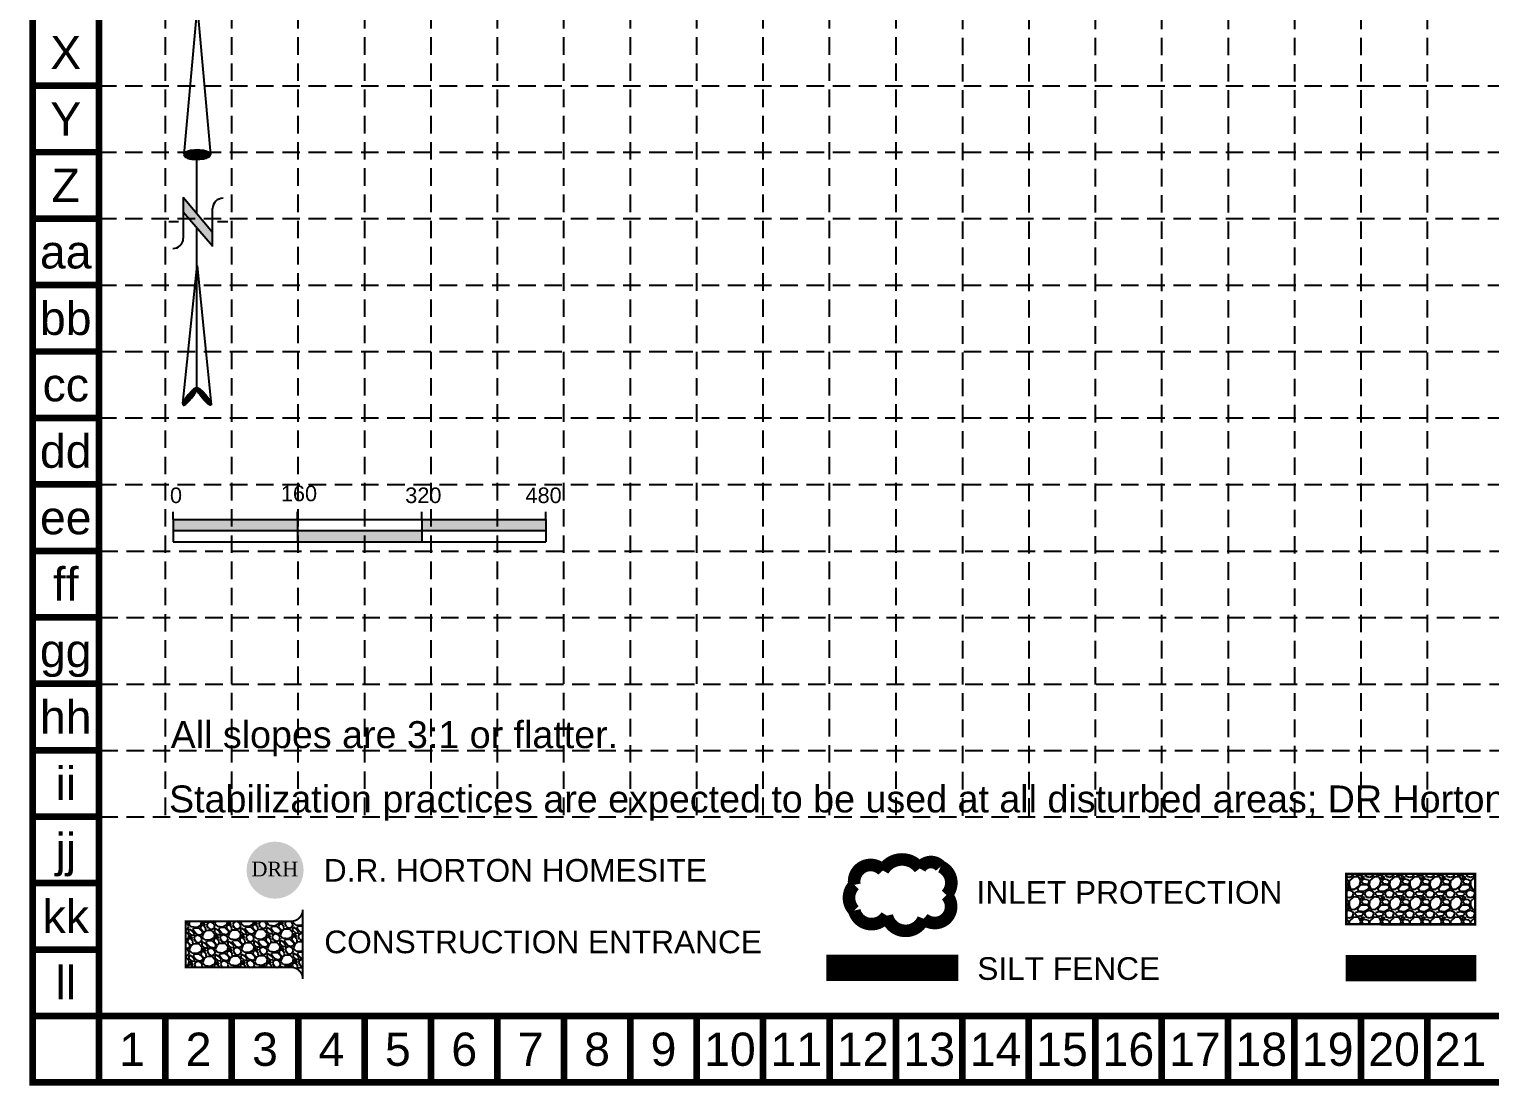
# Model space of a CAD drawing. Header units: feet. Extents: x 6037 to 11520, y 4436 to 7866.
# Drawn here: x 6037 to 7918, y 4436 to 5796 of the extents above; entities that cross this region are included whole.
import ezdxf
from ezdxf.enums import TextEntityAlignment as Align

# ---------------------------------------------------------------- set-up
doc = ezdxf.new("R2010")
doc.units = ezdxf.units.FT
doc.header["$LTSCALE"] = 0.4
doc.header["$MEASUREMENT"] = 0
for name, pattern in [('ACAD_ISO02W100', [15, 12, -3]), ('DASHED2', [0.375, 0.25, -0.125]), ('HIDDEN', [0.375, 0.25, -0.125])]:
    doc.linetypes.add(name, pattern=pattern)
for name, color, linetype in [('1 DR HORTON LOT', 7, 'Continuous'), ('BASE', 7, 'Continuous'), ('grid', 254, 'HIDDEN'), ('LEGEND', 7, 'Continuous'), ('NARROW', 7, 'Continuous')]:
    doc.layers.add(name, color=color, linetype=linetype)
doc.styles.add('DRHorton', font='dutcheb.ttf')
doc.styles.add("L200'", font='ARIAL.TTF', dxfattribs={"height": 0.001968503937008})
doc.styles.get("Standard").update_dxf_attribs({"font": 'ARIAL.TTF'})

# ---------------------------------------------------------------- blocks, each defined once
blk = doc.blocks.new('North Arrow')
at = {"layer": 'NARROW'}
for p, q in [((32.43254981860446, 3.058265073213988), (32.43254981860446, 4.631385762768332)), ((28.76667448424996, -2.091662794246076), (34.01874137947743, 2.319861484284047)), ((36.17825519122562, 2.333068732823449), (30.46489879658111, 2.333068732823449)), ((36.15693846157228, 2.319861484284047), (31.03953994826952, -2.091662794246076)), ((0, 0), (22.36344290151465, 2.002084736559482)), ((0, 0), (22.3340256442134, -2.022002755547874)), ((39.10239171702415, 0.006637234364461619), (59.96415737125062, 2.108618273159664)), ((21.65859055236069, -0.04755806894536363), (21.65587945617517, -0.04755806894536363)), ((31.2002493849468, -0.04755806894536363), (21.65859055236069, -0.04755806894536363)), ((28.76667448424996, -2.091662794246076), (34.95439482978327, -2.091662794246076)), ((57.4539157862273, -0.04755806894536363), (33.41071549255503, -0.04755806894536363)), ((59.8310793026576, -2.141789640390925), (39.04486644576536, -0.007715046158409677)), ((57.69334596529006, -0.02703537367779063), (57.76929195033517, -0.01344045038422337)), ((57.76514189648879, -0.05039075473177945), (57.69334596529006, -0.02703537367779063)), ((32.43254981860446, -4.261561808689294), (32.43254981860446, -2.800806882678444))]:
    blk.add_line(p, q, dxfattribs=at)
blk.add_lwpolyline([(22.36469003275943, -2.029144276148145), (22.58571216360451, -1.926685835660464, 0.09157658552841703), (22.86600292222374, -1.437143250313966, 0.04830551554414139), (23.03449076013294, -0.7510674610057322), (23.07365352004581, -0.007926344824227272), (23.0138871940153, 0.8191116749912908, 0.04830551554426889), (22.86600292222374, 1.421290560665511, 0.0915765855283463), (22.58571216360451, 1.91083314601201), (22.36469003275943, 2.01329158649969), (22.14366790191434, 1.91083314601201, 0.09157658552851158), (21.86337714329511, 1.421290560665511, 0.04830551554418233), (21.71549287155813, 0.8191116749912908), (21.65572654552761, -0.007926344824227272), (21.71549287155813, -0.8349643646397453, 0.04830551554422624), (21.86337714329511, -1.437143250313966, 0.09157658552816902), (22.14366790191434, -1.926685835660464)], format="xyb", close=True, dxfattribs=at)
for points in [[(57.45558378554506, -0.03134526075882604), (57.43996657389744, 0.0836624617477355, -0.06681784727068599), (57.67471216397553, 0.4712181194372533, -0.03073031192727785), (58.00862399094058, 0.8372912985578296), (58.52165351551321, 1.292257312707079), (59.07299621394941, 1.699951556056476, -0.03073031192742202), (59.50028108291463, 1.950818694931513, -0.06681784727061153), (59.92804734067704, 2.100220530974184), (60.03732810972451, 2.061125939999329)], [(60.03732810972451, 2.061125939999329), (60.05294532137214, 1.946118217492767, -0.06681784727066456), (59.81819973129404, 1.558562559803249, -0.03073031192683177), (59.43379851860755, 1.137137013811298), (58.97125837981093, 0.7375233665334235), (58.41991568137473, 0.3298291232385964, -0.03073031192764033), (57.99263081235495, 0.07896198436355917, -0.03669233332525137), (57.76236303227506, -0.01733721801429056)], [(57.45558378554506, -0.03527464659782709), (57.43996657389744, -0.150282369049819, 0.06681784727068599), (57.67471216397553, -0.5378380267393368, 0.03073031192727785), (58.00862399094058, -0.903911205859913), (58.52165351551321, -1.358877220063732), (59.07299621394941, -1.766571463358559, 0.03073031192742202), (59.50028108291463, -2.017438602233597, 0.06681784727061153), (59.92804734067704, -2.166840438276267), (60.03732810972451, -2.127745847301412)], [(60.03732810972451, -2.127745847301412), (60.05294532137214, -2.012738124794851, 0.06681784727066456), (59.81819973129404, -1.625182467105333, 0.03073031192683177), (59.43379851860755, -1.203756921113381), (58.97125837981093, -0.804143273835507), (58.41991568137473, -0.3964490305406798, 0.03073031192764033), (57.99263081235495, -0.1455818916656426, 0.03669233332525137), (57.76236303227506, -0.04928268934236257)]]:
    blk.add_lwpolyline(points, format="xyb", dxfattribs=at)
for centre, start, end in [((30.46491631666868, 3.862994872579293), 178.8769027564139, 270), ((34.95439482978327, -3.621588933947351), 358.8769027564139, 90)]:
    blk.add_arc(centre, 1.529926139739004, start, end, dxfattribs=at)
for points in [[(31.04573626156707, -2.092600781761575), (36.15173163068903, 2.358604768796795), (28.74698772917327, -2.064361571265181), (34.01267678058502, 2.358604768796795)], [(23.02743242273209, -0.7618279882990464), (21.67003612299595, -0.04525802260104683), (23.06525461068304, -0.04525802260104683), (21.71626324154204, 0.8195677980802429)], [(23.06525461068304, -0.04525802260104683), (21.71626324154204, 0.8195677980802429), (23.01902749208239, 0.7489697719211108), (21.85494459723486, 1.41965102062386)], [(23.01902749208239, 0.7489697719211108), (21.85494459723486, 1.41965102062386), (22.86773874044229, 1.437300527177285), (22.14491470462235, 1.910307302568981)], [(22.86773874044229, 1.437300527177285), (22.14491470462235, 1.910307302568981), (22.58617356370451, 1.910307302568981), (22.35503797086494, 2.002084736559482)], [(57.44388876337325, 0.08001449623407098), (57.69525844847522, -0.01106567331589758), (57.49810575425727, 0.2124947428819723), (57.77083364797363, -0.01106567331589758)], [(57.450460519849, -0.04004572727353661), (57.68868669199946, -0.016585683588346), (57.44388876337325, 0.08001449623407098), (57.69525844847522, -0.01106567331589758)], [(57.49810575425727, 0.2124947428819723), (57.77083364797363, -0.01106567331589758), (57.59996797960412, 0.3891350717640307), (57.940056377156, 0.06345446541672572)], [(57.59996797960412, 0.3891350717640307), (57.940056377156, 0.06345446541672572), (57.68211493557828, 0.4981552747267415), (58.06984856753843, 0.1324545938769006)], [(57.68211493557828, 0.4981552747267415), (58.06984856753843, 0.1324545938769006), (57.83819415180915, 0.663755583063903), (58.29493122679196, 0.2580348277115263)], [(57.83819415180915, 0.663755583063903), (58.29493122679196, 0.2580348277115263), (58.02877508955135, 0.8569559427633067), (58.51837094691291, 0.405695102581376)], [(58.02877508955135, 0.8569559427633067), (58.51837094691291, 0.405695102581376), (58.26042950528063, 1.069476338470849), (58.73031009321494, 0.5657754006460891)], [(58.26042950528063, 1.069476338470849), (58.73031009321494, 0.5657754006460891), (58.51837094691291, 1.297176762400341), (59.04904028220699, 0.8114158579883224)], [(58.51837094691291, 1.297176762400341), (59.04904028220699, 0.8114158579883224), (58.69580837170361, 1.422756996180397), (59.26097942850902, 0.9949561996836565)], [(59.26426530671961, 0.9963362022790534), (58.69416543257103, 1.419996991044172), (59.44663154890804, 1.149516487475921), (59.00303798687673, 1.64907741756906)], [(59.44663154890804, 1.149516487475921), (59.00303798687673, 1.64907741756906), (59.61749721722299, 1.335816834307479), (59.27576588053853, 1.822957741314895)], [(59.61749721722299, 1.335816834307479), (59.27576588053853, 1.822957741314895), (59.80972109409777, 1.551097235151246), (59.4926338442383, 1.954057985367399)], [(59.80972109409777, 1.551097235151246), (59.4926338442383, 1.954057985367399), (59.93129858887187, 1.730497569169529), (59.69471535579942, 2.039618144699489)], [(59.93129858887187, 1.730497569169529), (59.69471535579942, 2.039618144699489), (60.05287608364597, 1.941637962281675), (59.93129858887187, 2.103098262887215)], [(60.05287608364597, 1.941637962281675), (59.93129858887187, 2.103098262887215), (60.03644669248388, 2.064458190925507)], [(22.86773874044229, -1.439569039612252), (21.72466817219174, -0.8747848301754857), (23.02743242273209, -0.7618279882990464), (21.67003612299595, -0.04525802260104683)], [(22.5777686330548, -1.930225321557373), (21.86334952788457, -1.446628842222708), (22.86773874044229, -1.439569039612252), (21.72466817219174, -0.8747848301754857)], [(22.36344290151465, -2.014942952937417), (22.14491470462235, -1.930225321557373), (22.5777686330548, -1.930225321557373), (21.86334952788457, -1.446628842222708)], [(57.4373170068975, -0.1421659174229717), (57.68868669199946, -0.02210569386079442), (57.450460519849, -0.04004572727353661), (57.68868669199946, -0.016585683588346)], [(57.45703227632475, -0.1932260124704044), (57.69525844847522, -0.02762570418781252), (57.4373170068975, -0.1421659174229717), (57.68868669199946, -0.02210569386079442)], [(57.52603571929285, -0.3257062591183058), (57.76426189149788, -0.05108574781843345), (57.45703227632475, -0.1932260124704044), (57.69525844847522, -0.02762570418781252)], [(57.63446970111545, -0.4802665469105705), (57.90062583830149, -0.1021458429204358), (57.52603571929285, -0.3257062591183058), (57.76426189149788, -0.05108574781843345)], [(57.78397716092513, -0.6624268860650773), (58.09120677609826, -0.2001260253382497), (57.63446970111545, -0.4802665469105705), (57.90062583830149, -0.1021458429204358)], [(57.97455809866733, -0.8735672791772231), (58.33600470472447, -0.3477863002626691), (57.78397716092513, -0.6624268860650773), (58.09120677609826, -0.2001260253382497)], [(58.24071423585337, -1.113687726247008), (58.61366141578401, -0.5423666625029), (57.97455809866733, -0.8735672791772231), (58.33600470472447, -0.3477863002626691)], [(58.61366141578401, -1.433848322321865), (58.92746278743289, -0.771447089027788), (58.24071423585337, -1.113687726247008), (58.61366141578401, -0.5423666625029)], [(58.91431927448139, -1.64498871543401), (59.20019068109468, -1.004667523229728), (58.61366141578401, -1.433848322321865), (58.92746278743289, -0.771447089027788)], [(59.11804372517508, -1.794028992899257), (59.56985198281473, -1.35518817585762), (58.91760515269198, -1.651888728247286), (59.20019068109468, -1.011567536097573)], [(59.34805520177179, -1.927889242142555), (59.81300697236293, -1.62152867174882), (59.11804372517508, -1.794028992899257), (59.56985198281473, -1.35518817585762)], [(59.53699320043597, -1.324828119304584), (59.41377276652929, -1.18406785724801), (59.20840537670301, -1.014327541233797)], [(59.58299549571166, -2.052089473381784), (59.92801271066128, -1.787128980031412), (59.34805520177179, -1.927889242142555), (59.81300697236293, -1.62152867174882)], [(59.78343406819477, -2.12522960951901), (60.04630432717022, -2.007929391147627), (59.58299549571166, -2.052089473381784), (59.92801271066128, -1.787128980031412)], [(59.92308389326354, -2.166629686616943), (60.03808963156189, -2.132129622386856), (59.78343406819477, -2.12522960951901), (60.04630432717022, -2.007929391147627)]]:
    blk.add_solid(points, dxfattribs=at)
blk = doc.blocks.new('A$C539D6E50')
h = blk.add_hatch(color=7)
h.paths.add_polyline_path([(164.5551490468497, 14.41501616271398), (164.5551490468497, 28.83003522878699), (4.555149046849692, 28.83003522878699), (4.555149046849692, 14.41501616271398)])
h.paths.add_polyline_path([(164.5551490468497, 14.41501616271398), (164.5551490468497, -2.903359018091578e-06), (324.5551490469079, -2.903359018091578e-06), (324.5551490469078, 14.41501616271398)])
h.paths.add_polyline_path([(324.5551490469078, 28.83003522878698), (324.5551490469079, 14.41501616271398), (484.5551490468497, 14.41501616271398), (484.5551490468497, 28.83003522878698)])
at = {"color": 7}
for p, q in [((4.555149046849692, 28.83003522878698), (4.555149046849692, 38.4300352287637)), ((164.5551490468497, 28.83003522878698), (164.5551490468497, 38.4300352287637)), ((324.5551490469079, 28.83003522878698), (324.5551490469079, 38.4300352287637)), ((484.5551490468497, 28.83003522878698), (484.5551490468497, 38.4300352287637)), ((4.555149046849692, 28.83003522878698), (164.5551490468497, 28.83003522878698)), ((4.555149046849692, 28.83003522878698), (4.555149046849692, -2.903359018091578e-06)), ((164.5551490468497, 28.83003522878698), (484.5551490468497, 28.83003522878698)), ((164.5551490468497, 28.83003522878698), (164.5551490468497, -2.903359018091578e-06)), ((324.5551490469079, 28.83003522878698), (324.5551490469079, -2.903359018091578e-06)), ((484.5551490468497, 28.83003522878698), (484.5551490468497, -2.903359018091578e-06)), ((4.555149046849692, 14.41501616271398), (484.5551490468497, 14.41501616271398)), ((4.555149046849692, -2.903359018091578e-06), (164.5551490468497, -2.903359018091578e-06)), ((164.5551490468497, -2.903359018091578e-06), (484.5551490468497, -2.903359018091578e-06))]:
    blk.add_line(p, q, dxfattribs=at)
for s, p in [('0', (0.3107808891509194, 49.87816730797476)), ('160', (143.1355331453742, 52.21970429642079)), ('320', (303.277684131499, 49.87816730797476)), ('480', (458.1422044702122, 49.87825102397892))]:
    blk.add_text(s, height=20, dxfattribs=at).set_placement(p)
blk = doc.blocks.new('DRHorton')
h = blk.add_hatch(color=1)
h.paths.add_polyline_path([(78.69822540696084, 25.78470422915278, 1), (40.43404856909645, 25.78470422915278, 1)])
h.paths.add_polyline_path([(42.32948281545312, 17.90510793809595), (76.50029822822269, 17.90510793809595), (76.50029822822269, 34.86907338622756), (42.32948281545312, 34.86907338622756)], flags=24)
at = {"layer": 'BASE', "color": 176, "style": 'DRHorton'}
blk.add_text('DRH', height=9.814143575853077, dxfattribs=at).set_placement((59.39083912051757, 21.64263810623019), align=Align.CENTER)

msp = doc.modelspace()

# ---------------------------------------------------------------- hatches: boundary and pattern name
at = {"layer": 'LEGEND', "linetype": 'ACAD_ISO02W100'}
h = msp.add_hatch(dxfattribs=at)
h.set_pattern_fill('GRAVEL', color=240, scale=26.06458672121233, style=0)
h.set_pattern_definition([(228.0128, (5878.594183998935, 3327.786415226878), (-208.5166476916317, -234.5813154593494), [3.506625239125021, -347.1565242234585]), (184.9697, (5876.248371194023, 3325.179956554672), (312.7750680619205, 26.06436014194376), [6.017479007152847, -595.7302392560247]), (132.5103999999999, (5870.253516248149, 3324.658664820305), (260.6456252896689, -286.7106800142036), [4.243001943172714, -420.057713665833]), (267.2737, (5860.088327426877, 3318.142518139926), (26.06448292491734, 521.291742112608), [5.479766583094237, -542.4967874679827]), (292.8337, (5859.827681559665, 3312.668954928469), (-130.323191787187, 312.7749471290185), [5.373344875511531, -531.9618724840699]), (357.2737, (5861.912848497356, 3307.716683451471), (-521.2917421126081, 26.06448292491736), [5.479766583094238, -542.4967874679828]), (37.6942, (5867.386411708814, 3307.456037584242), (-338.8398188362569, -260.6456171265978), [7.246710981511939, -717.4238137487741]), (72.2553, (5873.120620787478, 3311.887017326872), (182.4523875739548, 573.420809635478), [6.841641239277589, -677.3227172697617]), (121.4296, (5875.205787725178, 3318.403164007156), (-208.5169083901026, 338.8394980039903), [5.498324568839743, -544.3347318006291]), (175.2364, (5872.338683185841, 3323.094789617017), (286.7104785987645, -26.06436602352745), [6.277186549242957, -307.582010589971]), (222.3974, (5866.083182372751, 3323.616081351477), (-312.7752322572337, -286.7102475543059), [8.117763405148136, -803.6591765951603]), (138.8141, (5885.892268280878, 3317.88187227279), (-182.4521838557594, 156.3874503006632), [2.770691633051593, -274.2996445785101]), (171.4692, (5883.807101343178, 3319.706393343214), (338.8395826701754, -52.12937961434272), [5.271223824737774, -521.8524097492012]), (225, (5878.594183998935, 3320.488330944904), (-2.893750430522904e-15, -26.06459478687137), [3.68607991870057, -33.17479746206531]), (203.1986, (5876.769662928448, 3323.616081351477), (130.3229265860103, 52.12920798490536), [1.985026795514089, -196.5169490120533]), (291.8014, (5874.945141857966, 3322.834143749787), (-26.06458438844873, 78.19376727954985), [2.807234183634731, -137.5548659669027]), (30.9638, (5875.987725326811, 3320.227685077674), (78.19370861539099, 52.12923817488745), [4.559452090554909, -147.4219019806701]), (161.5651, (5879.897413334996, 3322.573497882558), (52.12918476991059, -26.06454510187211), [3.296935638952871, -79.12653352862905]), (16.38950000000001, (5859.827681559665, 3322.834143749787), (260.6459245128225, 78.19357014805526), [4.618644766998823, -457.247004839286]), (70.3462, (5864.25866130227, 3324.137373085845), (-104.258223009558, -286.7105095970291), [3.874787526562145, -383.6031571274639]), (293.1986, (5879.897413334996, 3327.786415226878), (-52.12920798490536, 130.3229265860103), [3.970027526441457, -194.5319482811259]), (343.6105, (5881.461288538271, 3324.137373085845), (-260.6459245128225, 78.1935701480553), [4.618644766998782, -457.2470048392807]), (339.444, (5859.827681559665, 3306.674099982645), (-130.3229816832976, 52.12906909080783), [4.453916578920762, -218.2420166254642]), (294.7751, (5863.998015435057, 3305.110224779358), (-130.322730021965, 286.710543122158), [3.731875397569697, -369.4562117157224]), (66.80140000000002, (5880.158059202208, 3301.721828505554), (52.12920798490541, 130.3229265860103), [3.970027526441456, -194.5319482811259]), (17.35400000000001, (5881.721934405483, 3305.370870646589), (-338.8396800026848, -104.2582035885053), [4.369232736663542, -432.5528680232883]), (69.444, (5867.386411708814, 3301.721828505554), (-52.12906909080792, -130.3229816832975), [2.226958289460383, -220.4689749149247]), (101.3098999999995, (5878.594183998935, 3301.721828505554), (-26.06452500448315, 104.2583664914382), [1.329033276914612, -131.5747896416942]), (165.9638, (5878.333538131723, 3303.025057841611), (78.1937743946339, -26.06453608713605), [5.373344875511526, -102.0936829576526]), (186.009, (5873.120620787478, 3304.328287177668), (260.6458607195921, 26.0645689316586), [4.979639293087617, -492.9835862718326]), (303.6901, (5875.987725326811, 3317.88187227279), (-26.06462150459073, 52.12916191591269), [3.759086826106685, -90.21810989114717]), (353.1572, (5878.07289226451, 3314.754121866216), (443.09795772207, -52.12938190502818), [6.562906548880938, -649.7266275619836]), (60.94540000000001, (5884.589038944816, 3313.972184264526), (-104.2583475937873, -182.4521170721362), [2.683505590469137, -265.6678353940462]), (90, (5885.892268280878, 3316.317997069503), (-26.06458672121233, 26.06458672121233), [1.563875203272739, -24.50071151793959]), (120.2564, (5872.599329053053, 3305.110224779358), (104.2582136114747, -182.4521710593249), [3.620996645657702, -358.4798147619282]), (48.01279999999999, (5870.774807982574, 3308.237975185932), (208.5166476916317, 234.5813154593494), [7.013250478250042, -343.6498989843334]), (0, (5875.466433592391, 3313.450892530159), (26.06458672121233, 26.06458672121233), [6.776792547515206, -19.28779417369712]), (325.3048, (5882.243226139908, 3313.450892530159), (-260.6457175750057, 182.4523314540076), [4.121176064837766, -407.9961176438982]), (254.0546, (5885.631622413665, 3311.105079725276), (-26.06458383576824, -104.2583501859853), [3.795055955781959, -185.9580024791832]), (207.646, (5884.589038944816, 3307.456037584242), (-495.2270384189032, -260.6460682526902), [6.179001251064204, -611.722140374238]), (175.4261, (5879.115475733361, 3304.588933044898), (-338.8396419279353, 26.06445121562455), [6.536972285093272, -647.1595524803927])])
h.paths.add_polyline_path([(7733.174502547179, 4644.113516702929), (7899.046187340353, 4643.81877054803), (7899.046187340353, 4708.980237350967), (7733.174502547179, 4708.730126119741)])
at = {"layer": 'LEGEND'}
h = msp.add_hatch(dxfattribs=at)
h.set_pattern_fill('GRAVEL', color=4, scale=23.71493281931272, angle=-43.93425516442545, style=0)
h.set_pattern_definition([(184.0785448355745, (-26909.36231725283, -9756.834358639942), (-284.7116062924136, -22.06840539254666), [3.190512201779054, -315.8612771345141]), (141.0354448355745, (-26912.5447551761, -9757.06128013198), (221.3899083844971, -180.3724715170595), [5.475019110129095, -542.0267258982506]), (88.57614483557452, (-26916.80177597668, -9753.618375927388), (-10.2165341297097, -352.3997614734062), [3.860506483790284, -382.1906161938943]), (223.3394448355745, (-26927.57573861804, -9751.47073813402), (346.1617447518192, 325.1056168620765), [4.985780046066667, -493.5921297008689]), (248.8994448355745, (-26931.20189860764, -9754.892573465666), (112.0601300798604, 287.2068993771826), [4.888951975365414, -484.0069095792949]), (313.3394448355745, (-26932.96195595811, -9759.453726254607), (-325.1056168620765, 346.1617447518192), [4.98578004606667, -493.5921297008691]), (353.7599448355745, (-26929.54012062643, -9763.079886244253), (-386.5557073714322, 43.12489972695869), [6.5934390568207, -652.7499448967274]), (28.32104483557454, (-26922.98575103673, -9763.796550508221), (481.5382330103255, 260.5361322681612), [6.22488528587576, -616.2638567360955]), (77.49534483557453, (-26917.50596432434, -9760.843389075482), (77.2803664417033, 353.6474084143929), [5.002665078233989, -495.2643881886191]), (131.3021448355745, (-26916.4227884904, -9755.95939042366), (171.4038199757403, -198.0739594053406), [5.711314700740719, -279.8543017616312]), (178.4631448355746, (-26920.19242151758, -9751.668824833821), (-385.9319392402894, 9.592693259869899), [7.385968396709316, -731.2114167176773]), (94.87984483557395, (-26910.83307352967, -9767.931167144117), (-20.82085629331516, 217.6472611740043), [2.520921073625756, -249.5722534609266]), (127.5349448355745, (-26911.04751910544, -9765.419372779248), (189.1052877292359, -248.0605642766552), [4.796036868579346, -474.8087883061307]), (181.0657448355745, (-26913.9694907474, -9761.616194962811), (-16.45419614372719, -17.07799215233718), [3.353789514239995, -30.18417677295844]), (159.2643448355745, (-26913.19044690188, -9758.415043165089), (118.2983336483472, -48.11495446031977), [1.806081853653218, -178.8014632084824]), (247.8671448355745, (-26914.87953171417, -9757.775589397494), (32.2845923090531, 67.68815484454606), [2.554169409438439, -125.1546567864758]), (347.0295448355745, (-26915.84183134465, -9760.14155572635), (84.14234979602026, -15.20652446531378), [4.148429483149556, -134.1322054694877]), (117.6308448355745, (-26911.79925611985, -9761.072665565978), (17.70181637880061, -49.98634885269603), [2.99972556724767, -71.99348475874257]), (332.4552448355745, (-26924.78476409738, -9748.23215858734), (220.1423594221081, -113.3081105919573), [4.202286095582215, -416.0273906346163]), (26.4119448355745, (-26921.05879677727, -9750.175471722792), (-249.3080030165831, -122.0412060078208), [3.525485627851849, -349.0223419944157]), (249.2643448355745, (-26908.50841790944, -9757.657068192515), (48.11495446031977, 118.2983336483472), [3.612139992373613, -176.9954050697619]), (299.6762448355745, (-26909.78732544467, -9761.035237817105), (-121.4174530182339, 215.7757827941236), [4.202286095582213, -416.0273906346162]), (295.5097448355746, (-26934.98636254961, -9758.820510445279), (-52.48164961058564, 116.426890972513), [4.052407720164158, -198.5680731477749]), (250.8408448355745, (-26933.24113611389, -9762.477860225612), (95.60635692964786, 270.1287407217388), [3.395456651203556, -336.1507064827412]), (22.86714483557454, (-26924.79182909276, -9774.899596970597), (116.4269471963195, 52.48152582804493), [3.61213999237362, -176.9954050697622]), (333.4197448355745, (-26921.46356313344, -9773.495930272318), (-287.8305375076471, 145.5926633185985), [3.975357903434211, -393.5593652680099]), (25.50974483557453, (-26933.16004265788, -9766.837043355175), (-116.426890972513, -52.48164961058557), [2.02620386008208, -200.5942770078571]), (57.37564483557452, (-26925.81650830483, -9773.912345507433), (48.73883015567278, 84.76611240800817), [1.209224424456756, -119.7136686049423]), (122.0295448355745, (-26925.16457862091, -9772.893904253597), (34.77981083967592, -66.44053583101741), [4.888951975365407, -92.89020610660685]), (142.0747448355744, (-26927.75746644181, -9768.749166699861), (187.2340442434079, -147.4639312097746), [4.530737915129696, -448.5424132946539]), (259.7558448355745, (-26917.32270853933, -9761.678574544341), (15.83036516920387, 50.61017919299706), [3.420215041066918, -82.08518470053885]), (309.2229448355745, (-26917.93097251617, -9765.044268252645), (257.4172522090037, -313.877347766976), [5.97127779430598, -591.1554818941811]), (17.01114483557456, (-26914.15510153084, -9769.670155621665), (-183.4912916265453, -53.72914998515819), [2.441594623345154, -241.7185791591548]), (46.06574483557452, (-26911.82032499279, -9768.955846356235), (-0.6237958155770351, 33.53217791956705), [1.422895969158763, -22.29203685015396]), (76.3221448355745, (-26927.60540044762, -9767.907743272724), (-46.86751762589631, -185.3626300885139), [3.294573326990203, -326.1638028290742]), (4.078544835574532, (-26926.82635660211, -9764.70659147501), (284.7116062924136, 22.06840539254671), [6.381024403558108, -312.6707649327349]), (316.0657448355745, (-26920.46148075553, -9764.252748490846), (33.53217791956705, 0.6237958155770393), [6.165882533021308, -17.54905028629141]), (281.3705448355745, (-26916.02120416997, -9768.530838164388), (-55.6002916029077, 284.0878711637794), [3.749662887792812, -371.2163413122945]), (210.1203448355745, (-26915.28194307188, -9772.206901819209), (-82.89475126891583, -51.85776040279545), [3.452941648357573, -169.1943779188493]), (163.7117448355745, (-26918.26864929387, -9773.939652338559), (-489.0237163128464, 141.8495605973146), [5.621980548810336, -556.5769992146028]), (131.4918448355745, (-26923.66498755175, -9772.362850773141), (-205.5597333039777, 230.982390944379), [5.947681436150811, -588.8198218757442])])
edge = h.paths.add_edge_path()
edge.add_line((6389.169021897378, 4573.732116761521), (6389.169021897378, 4662.67261204121))
edge.add_arc((6374.345608996431, 4662.672612041186), 14.82341290094675, -89.96094406197471, 9.248424248653464e-11, ccw=False)
edge.add_line((6374.355713444886, 4647.849202584112), (6238.508220082987, 4647.836897977176))
edge.add_line((6238.508220082987, 4647.836897977176), (6238.508220082987, 4588.498799593107))
edge.add_line((6238.508220082987, 4588.498799593107), (6374.335504548048, 4588.555526218533))
edge.add_arc((6374.345608996486, 4573.732116761514), 14.82341290089204, 2.580691216280684e-11, 90.03905593795992, ccw=False)

# ---------------------------------------------------------------- linework, layer by layer
at = {"layer": 'BASE', "const_width": 8.553562499987635}
for points in [[(6041.206611391051, 4440.373401030719), (11515.48661138314, 4440.373401030719), (11515.48661138314, 7861.798401025773), (6041.206611391051, 7861.798401025773)], [(6126.742236390926, 4525.909026030595), (11429.95098638326, 4525.909026030595), (11429.95098638326, 7776.262776025897), (6126.742236390926, 7776.262776025897)]]:
    msp.add_lwpolyline(points, close=True, dxfattribs=at)
for points in [[(6126.742236390926, 5723.407776028864), (6041.206611391051, 5723.407776028864)], [(6126.742236390926, 5637.872151028987), (6041.206611391051, 5637.872151028987)], [(6126.742236390926, 5552.336526029111), (6041.206611391051, 5552.336526029111)], [(6126.742236390926, 5466.800901029234), (6041.206611391051, 5466.800901029234)], [(6126.742236390926, 5381.265276029359), (6041.206611391051, 5381.265276029359)], [(6126.742236390926, 5295.729651029482), (6041.206611391051, 5295.729651029482)], [(6126.742236390926, 5210.194026029606), (6041.206611391051, 5210.194026029606)], [(6126.742236390926, 5124.658401029729), (6041.206611391051, 5124.658401029729)], [(6126.742236390926, 5039.122776029853), (6041.206611391051, 5039.122776029853)], [(6126.742236390926, 4953.587151029977), (6041.206611391051, 4953.587151029977)], [(6126.742236390926, 4868.0515260301), (6041.206611391051, 4868.0515260301)], [(6126.742236390926, 4782.515901030224), (6041.206611391051, 4782.515901030224)], [(6126.742236390926, 4696.980276030347), (6041.206611391051, 4696.980276030347)], [(6126.742236390926, 4611.444651030472), (6041.206611391051, 4611.444651030472)], [(6126.742236390926, 4525.909026030595), (6041.206611391051, 4525.909026030595)], [(6126.742236390926, 4440.373401030719), (6126.742236390926, 4525.909026030595)], [(6212.277861390803, 4440.373401030719), (6212.277861390803, 4525.909026030595)], [(6297.813486390679, 4440.373401030719), (6297.813486390679, 4525.909026030595)], [(6383.349111390556, 4440.373401030719), (6383.349111390556, 4525.909026030595)], [(6468.884736390431, 4440.373401030719), (6468.884736390431, 4525.909026030595)], [(6554.420361390308, 4440.373401030719), (6554.420361390308, 4525.909026030595)], [(6639.955986390185, 4440.373401030719), (6639.955986390185, 4525.909026030595)], [(6725.491611390061, 4440.373401030719), (6725.491611390061, 4525.909026030595)], [(6811.027236389938, 4440.373401030719), (6811.027236389938, 4525.909026030595)], [(6896.562861389813, 4440.373401030719), (6896.562861389813, 4525.909026030595)], [(6982.09848638969, 4440.373401030719), (6982.09848638969, 4525.909026030595)], [(7067.634111389567, 4440.373401030719), (7067.634111389567, 4525.909026030595)], [(7153.169736389443, 4440.373401030719), (7153.169736389443, 4525.909026030595)], [(7238.705361389319, 4440.373401030719), (7238.705361389319, 4525.909026030595)], [(7324.240986389195, 4440.373401030719), (7324.240986389195, 4525.909026030595)], [(7409.776611389072, 4440.373401030719), (7409.776611389072, 4525.909026030595)], [(7495.312236388949, 4440.373401030719), (7495.312236388949, 4525.909026030595)], [(7580.847861388825, 4440.373401030719), (7580.847861388825, 4525.909026030595)], [(7666.3834863887, 4440.373401030719), (7666.3834863887, 4525.909026030595)], [(7751.919111388577, 4440.373401030719), (7751.919111388577, 4525.909026030595)], [(7837.454736388454, 4440.373401030719), (7837.454736388454, 4525.909026030595)]]:
    msp.add_lwpolyline(points, dxfattribs=at)
at = {"layer": 'grid', "color": 252, "linetype": 'DASHED2', "ltscale": 225}
for p, q in [((6211.991880351461, 7777.074851213434), (6211.991880351461, 4782.138120711477)), ((6297.527505351337, 7777.074851213434), (6297.527505351337, 4782.138120711477)), ((6383.063130351214, 7777.074851213434), (6383.063130351214, 4782.138120711477)), ((6468.598755351089, 7777.074851213434), (6468.598755351089, 4782.138120711477)), ((6554.134380350966, 7777.074851213434), (6554.134380350966, 4782.138120711477)), ((6639.670005350842, 7777.074851213434), (6639.670005350842, 4782.138120711477)), ((6725.205630350719, 7777.074851213434), (6725.205630350719, 4782.138120711477)), ((6810.741255350595, 7777.074851213434), (6810.741255350595, 4782.138120711477)), ((6896.276880350471, 7777.074851213434), (6896.276880350471, 4782.138120711477)), ((6981.812505350348, 7777.074851213434), (6981.812505350348, 4782.138120711477)), ((7067.348130350224, 7777.074851213434), (7067.348130350224, 4782.138120711477)), ((7152.883755350101, 7777.074851213434), (7152.883755350101, 4782.138120711477)), ((7238.705361389319, 7776.262776025897), (7238.705361389319, 4782.138120711477)), ((7324.240986389195, 7776.262776025897), (7324.240986389195, 4782.138120711477)), ((7409.776611389072, 7776.262776025897), (7409.776611389072, 4782.138120711477)), ((7495.312236388949, 7776.262776025897), (7495.312236388948, 4782.138120711477)), ((7580.847861388825, 7776.262776025897), (7580.847861388825, 4782.138120711477)), ((7666.3834863887, 7776.262776025897), (7666.3834863887, 4782.138120711477)), ((7751.919111388577, 7776.262776025897), (7751.919111388577, 4782.138120711477)), ((7837.454736388454, 7776.262776025897), (7837.454736388454, 4782.138120711477)), ((6126.742236390926, 5723.407776028864), (11429.95098638326, 5723.407776028864)), ((6126.742236390926, 5637.872151028987), (11429.95098638326, 5637.872151028987)), ((6126.742236390926, 5552.336526029111), (11429.95098638326, 5552.336526029111)), ((6126.742236390926, 5466.800901029234), (11429.95098638326, 5466.800901029234)), ((6126.742236390926, 5381.265276029359), (11429.95098638326, 5381.265276029359)), ((6126.742236390926, 5295.729651029482), (11429.95098638326, 5295.729651029482)), ((6126.742236390926, 5210.194026029606), (11429.95098638326, 5210.194026029606)), ((6128.660034454154, 5124.280620710982), (11431.86878444649, 5124.280620710982)), ((6128.660034454154, 5038.744995711106), (11431.86878444649, 5038.744995711106)), ((6128.660034454154, 4953.20937071123), (11431.86878444649, 4953.20937071123)), ((6128.660034454154, 4867.673745711353), (11431.86878444649, 4867.673745711353)), ((6128.660034454154, 4782.138120711477), (11431.86878444649, 4782.138120711477))]:
    msp.add_line(p, q, dxfattribs=at)
at = {"layer": 'LEGEND', "color": 170, "ltscale": 100, "const_width": 16.21922562145717}
msp.add_lwpolyline([(7136.38309242615, 4713.261284635721, 0.5205670505517462), (7136.38309242615, 4713.261284635721, 0.7651954600696135), (7099.694915832576, 4694.792039661225, 0.4178788784126488), (7099.467647021749, 4661.561525952367, 0.6649002420699669), (7141.393723434747, 4655.161280408466, 0.744833174426672), (7188.68060725075, 4651.19110753582, 0.9756416855879776), (7218.138094096074, 4681.620348725011, 0.5205670505517462), (7210.803131922368, 4718.278101896725, 0.5205670505517462), (7183.908259880865, 4715.834248780469, 0.5402640007904789), (7136.38309242615, 4713.261284635721)], format="xyb", close=True, dxfattribs=at)
at = {"layer": 'LEGEND', "color": 240, "const_width": 3.258073340151541}
msp.add_lwpolyline([(7733.174502547179, 4644.11351670293), (7899.046187340353, 4643.818770548031), (7899.046187340353, 4708.980237350968), (7733.174502547179, 4708.730126119742)], close=True, dxfattribs=at)
at = {"layer": 'LEGEND', "color": 4, "const_width": 2.371493281931273}
msp.add_lwpolyline([(6389.169021897378, 4573.732116761522), (6389.169021897378, 4662.672612041211, -0.4140139244211871), (6374.355713444886, 4647.849202584113), (6238.508220082987, 4647.836897977177), (6238.508220082987, 4588.498799593108), (6374.335504548048, 4588.555526218534, -0.4144132285109485)], format="xyb", close=True, dxfattribs=at)
at = {"layer": 'LEGEND', "color": 200, "const_width": 33.87210749995103}
msp.add_lwpolyline([(7063.34892846914, 4587.806557764306), (7233.312094831267, 4587.806557764306)], dxfattribs=at)
at = {"layer": 'LEGEND', "color": 84, "const_width": 33.87210749995103}
msp.add_lwpolyline([(7732.317258063058, 4587.57253394192), (7900.706308429433, 4587.575243568393)], dxfattribs=at)

# ---------------------------------------------------------------- block references
msp.add_blockref('A$C539D6E50', (6217.894380026026, 5136.311495305567))
at = {"layer": '1 DR HORTON LOT', "xscale": 1.919999999998254, "yscale": 1.920000000000073, "zscale": 1.92}
msp.add_blockref('DRHorton', (6239.211601504465, 4664.127203862921), dxfattribs=at)
at = {"layer": 'BASE', "xscale": 8.553562499987493, "yscale": 8.553562499987493, "zscale": 8.553562499987635, "rotation": 270}
msp.add_blockref('North Arrow', (6253.217566756273, 5825.936559124502), dxfattribs=at)

# ---------------------------------------------------------------- texts
at = {"layer": 'BASE'}
for s, p in [('X', (6083.974423890988, 5766.175588528802)), ('Y', (6083.974423890988, 5680.639963528925)), ('Z', (6083.974423890988, 5595.10433852905)), ('aa', (6083.974423890988, 5509.568713529173)), ('bb', (6083.974423890988, 5424.033088529297)), ('cc', (6083.974423890988, 5338.49746352942)), ('dd', (6083.974423890988, 5252.961838529543)), ('ee', (6083.974423890988, 5167.426213529668)), ('ff', (6083.974423890988, 5081.890588529791)), ('gg', (6083.974423890988, 4996.354963529915)), ('hh', (6083.974423890988, 4910.819338530038)), ('ii', (6083.974423890988, 4825.283713530162)), ('jj', (6083.974423890988, 4739.748088530286)), ('kk', (6083.974423890988, 4654.212463530409)), ('ll', (6083.974423890988, 4568.676838530533)), ('1', (6169.510048890865, 4483.141213530656)), ('2', (6255.045673890741, 4483.141213530656)), ('3', (6340.581298890617, 4483.141213530656)), ('4', (6426.116923890494, 4483.141213530656)), ('5', (6511.65254889037, 4483.141213530656)), ('6', (6597.188173890247, 4483.141213530656)), ('7', (6682.723798890122, 4483.141213530656)), ('8', (6768.259423889999, 4483.141213530656)), ('9', (6853.795048889875, 4483.141213530656)), ('10', (6939.330673889752, 4483.141213530656)), ('11', (7024.866298889629, 4483.141213530656)), ('12', (7110.401923889505, 4483.141213530656)), ('13', (7195.937548889381, 4483.141213530656)), ('14', (7281.473173889257, 4483.141213530656)), ('15', (7367.008798889134, 4483.141213530656)), ('16', (7452.54442388901, 4483.141213530656)), ('17', (7538.080048888886, 4483.141213530656)), ('18', (7623.615673888763, 4483.141213530656)), ('19', (7709.151298888639, 4483.141213530656)), ('20', (7794.686923888516, 4483.141213530656)), ('21', (7880.222548888392, 4483.141213530656))]:
    msp.add_text(s, height=42.76781249993817, dxfattribs=at).set_placement(p, align=Align.MIDDLE_CENTER)
at = {"layer": 'BASE', "color": 7, "style": "L200'"}
for s, p in [('All slopes are 3:1 or flatter.', (6219.05285862769, 4870.756842163085)), ('Stabilization practices are expected to be used at all disturbed areas; DR Horton lots are the disturbed area.', (6217.003628278375, 4787.958222041417))]:
    msp.add_text(s, height=34.68848641240381, dxfattribs=at).set_placement(p)
at = {"layer": 'LEGEND', "style": "L200'"}
for s, p in [('D.R. HORTON HOMESITE', (6416.365830765274, 4698.845871455377)), ('INLET PROTECTION', (7256.979441393129, 4670.372403874307)), ('CONSTRUCTION ENTRANCE', (6416.965860767011, 4606.719687666411)), ('SILT FENCE', (7257.890186159904, 4572.420598096011))]:
    msp.add_text(s, height=29.16687069867842, dxfattribs=at).set_placement(p)

doc.saveas('drawing.dxf')
